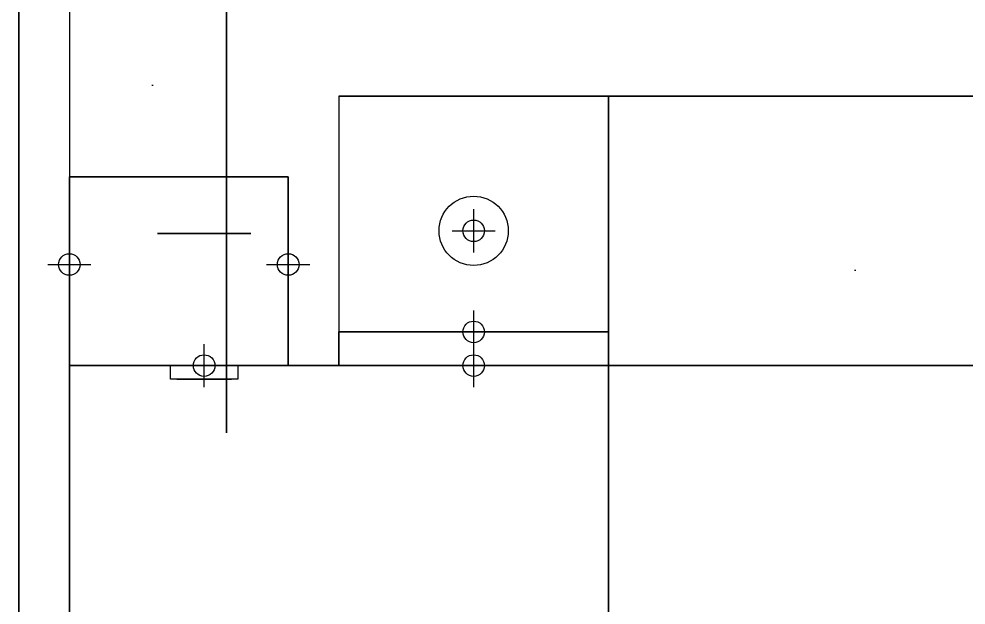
# Model space of a CAD drawing. Header units: inches. Extents: x -12.9 to 39.7, y -3 to 37.3.
# Drawn here: x -0.687 to 2.827, y 0.612 to 2.786 of the extents above; entities that cross this region are included whole.
import ezdxf

# ---------------------------------------------------------------- set-up
doc = ezdxf.new("R2010")
doc.units = ezdxf.units.IN
doc.header["$MEASUREMENT"] = 0
doc.header["$PDMODE"] = 34
doc.header["$PDSIZE"] = 0.08
for name, color, linetype in [('feedthru panels', 11, 'Continuous'), ('side and back panels', 40, 'Continuous'), ('sides and bottom', 160, 'Continuous'), ('stuff inserted in sides', 82, 'Continuous'), ('top panel', 10, 'Continuous')]:
    doc.layers.add(name, color=color, linetype=linetype)

# ---------------------------------------------------------------- blocks, each defined once
blk = doc.blocks.new('AQME_2020_20110812190150', base_point=(0.5, 0.5))
for points in [[(0, 0), (2, 0), (2, 2), (0, 2)], [(2, 2), (0, 2), (0, 2, 60), (2, 2, 60)], [(0, 2), (0, 0), (0, 0, 60), (0, 2, 60)], [(0, 0, 60), (2, 0, 60), (2, 2, 60), (0, 2, 60)], [(2, 0), (2, 2), (2, 2, 60), (2, 0, 60)], [(0, 0), (2, 0), (2, 0, 60), (0, 0, 60)]]:
    blk.add_3dface(points)
blk = doc.blocks.new('AQME_4108_20120403180811')
at = {"color": 1}
blk.add_circle((0, 0.5), 0.1285, dxfattribs=at)
at = {"color": 1, "extrusion": (0, 1, 0)}
blk.add_circle((0, 0.5), 0.1285, dxfattribs=at)
at = {"color": 3}
for p in [(0, 0.5), (0, 0)]:
    blk.add_point(p, dxfattribs=at)
at = {"color": 2}
blk.add_point((0, 0.5, 0.125), dxfattribs=at)
at = {"color": 2, "extrusion": (0, 1, 0)}
blk.add_point((0, 0.125, 0.5), dxfattribs=at)
at = {"color": 3, "extrusion": (0, 1, 0)}
blk.add_point((0, 0, 0.5), dxfattribs=at)
for points in [[(0.5, 0), (0.5, 1), (-0.5, 1), (-0.5, 0)], [(0.5, 0.125, 0.125), (0.5, 1, 0.125), (-0.5, 1, 0.125), (-0.5, 0.125, 0.125)], [(0.5, 1), (-0.5, 1), (-0.5, 1, 0.125), (0.5, 1, 0.125)], [(0.5, 0.125, 0.125), (-0.5, 0.125, 0.125), (-0.5, 0.125, 1), (0.5, 0.125, 1)], [(-0.5, 0, 1), (0.5, 0, 1), (0.5, 0.125, 1), (-0.5, 0.125, 1)]]:
    blk.add_3dface(points)
for points, invisible_edges in [([(-0.5, 1), (-0.5, 0), (-0.5, 0, 0.125), (-0.5, 1, 0.125)], 4), ([(0.5, 0), (0.5, 1), (0.5, 1, 0.125), (0.5, 0, 0.125)], 4), ([(-0.5, 0.125, 0.125), (-0.5, 0, 0.125), (-0.5, 0, 1), (-0.5, 0.125, 1)], 1), ([(0.5, 0, 1), (0.5, 0, 0.125), (0.5, 0.125, 0.125), (0.5, 0.125, 1)], 2), ([(0.5, 0), (-0.5, 0), (-0.5, 0, 0.125), (0.5, 0, 0.125)], 4), ([(-0.5, 0, 0.125), (-0.5, 0, 1), (0.5, 0, 1), (0.5, 0, 0.125)], 8)]:
    blk.add_3dface(points, dxfattribs=dict(invisible_edges=invisible_edges))
blk = doc.blocks.new('AQME_1010_20120403175609', base_point=(0.5, 0.5))
for points in [[(0, 0), (1, 0), (1, 1), (0, 1)], [(1, 1), (0, 1), (0, 1, 36), (1, 1, 36)], [(0, 1), (0, 0), (0, 0, 36), (0, 1, 36)], [(0, 0, 36), (1, 0, 36), (1, 1, 36), (0, 1, 36)], [(1, 0), (1, 1), (1, 1, 36), (1, 0, 36)], [(0, 0), (1, 0), (1, 0, 36), (0, 0, 36)]]:
    blk.add_3dface(points)
blk = doc.blocks.new('AQME_2427_20120404103638')
at = {"extrusion": (0, 1, 0)}
for p, q in [((-0.125, 0.5), (-0.312, 0.5)), ((-0.312, 0.5), (-0.312, 0.5, 0.7)), ((-0.312, 0.5, 0.7), (0.5, 0.5, 0.7)), ((-0.125, 0.5), (-0.125, 0.5, -0.05)), ((-0.125, 0.5, -0.05), (0.125, 0.5, -0.05)), ((0.5, 0.5), (0.125, 0.5)), ((0.125, 0.5, -0.05), (0.125, 0.5)), ((0.5, 0.5, 0.7), (0.5, 0.5))]:
    blk.add_line(p, q, dxfattribs=at)
at = {"color": 1, "extrusion": (-1, 0, 0)}
blk.add_circle((-0.25, 0.375, 0.312), 0.125, dxfattribs=at)
at = {"color": 1}
for centre, radius in [((0, 0, 0.49), 0.173), ((0, 0, -0.05), 0.101)]:
    blk.add_circle(centre, radius, dxfattribs=at)
at = {"color": 2, "extrusion": (-1, 0, 0)}
for p in [(-0.312, 0.25, 0.375), (0.5, 0.25, 0.375)]:
    blk.add_point(p, dxfattribs=at)
at = {"color": 3}
blk.add_point((0, 0), dxfattribs=at)
at = {"invisible_edges": 8}
for points in [[(0.5, 0.5), (0.5, 0.5, 0.7), (-0.312, 0.5, 0.7), (-0.312, 0.5)], [(-0.125, 0.5), (-0.125, 0.5, -0.05), (0.125, 0.5, -0.05), (0.125, 0.5)], [(0.5, -0.25), (0.5, -0.25, 0.7), (-0.312, -0.25, 0.7), (-0.312, -0.25)], [(-0.125, -0.25), (-0.125, -0.25, -0.05), (0.125, -0.25, -0.05), (0.125, -0.25)]]:
    blk.add_3dface(points, dxfattribs=at)
blk = doc.blocks.new('AQME_2614-S_20110813145048', base_point=(0, 0, 0.0885))
h = blk.add_hatch()
h.set_pattern_fill('AR-SAND', color=8, scale=2, style=0)
h.paths.add_polyline_path([(0, 0), (0, -24.5), (47.5, -24.5), (47.5, 0)])
at = {"color": 1}
for p, q in [((0, 0), (0, -24.5)), ((47.5, -24.5), (47.5, 0)), ((0, -24.5), (47.5, -24.5))]:
    blk.add_line(p, q, dxfattribs=at)
at = {"invisible_edges": 15}
blk.add_3dface([(0, 0), (0, -24.5), (47.5, -24.5), (47.5, 0)], dxfattribs=at)
blk = doc.blocks.new('AQME_2614-S_20120404113505', base_point=(0, 0, 0.0885))
h = blk.add_hatch()
h.set_pattern_fill('AR-SAND', color=8, scale=2, style=0)
h.paths.add_polyline_path([(0, 0), (0, -28), (40, -28), (40, 0)])
at = {"color": 1}
blk.add_line((0, 0), (0, -28), dxfattribs=at)
at = {"invisible_edges": 15}
for points in [[(0, 0, 0.177), (0, -28, 0.177), (40, -28, 0.177), (40, 0, 0.177)], [(0, 0), (0, -28), (40, -28), (40, 0)]]:
    blk.add_3dface(points, dxfattribs=at)
blk = doc.blocks.new('AQME_2454_20110915165342', base_point=(0, 0, 0.0935))
at = {"color": 1}
for p, q in [((26, 0), (0, 0)), ((0, -12), (26, -12))]:
    blk.add_line(p, q, dxfattribs=at)
at = {"invisible_edges": 15}
blk.add_3dface([(0, 0), (0, -12), (26, -12), (26, 0)], dxfattribs=at)

msp = doc.modelspace()

# ---------------------------------------------------------------- block references
at = {"layer": 'feedthru panels', "extrusion": (1, 0, -1.83691e-16)}
msp.add_blockref('AQME_2454_20110915165342', (-0.002, 12.625, -0.5935), dxfattribs=at)
at = {"layer": 'side and back panels', "extrusion": (-1, 7.10543e-15, -5.32907e-15), "rotation": 90}
msp.add_blockref('AQME_2614-S_20110813145048', (-25.75, 11.75, 0.0052), dxfattribs=at)
at = {"layer": 'sides and bottom'}
msp.add_blockref('AQME_2020_20110812190150', (0, 0), dxfattribs=at)
at = {"layer": 'stuff inserted in sides'}
msp.add_blockref('AQME_4108_20120403180811', (1, 1.5, 24.4973), dxfattribs=at)
at = {"layer": 'stuff inserted in sides', "extrusion": (1, 0, 0)}
msp.add_blockref('AQME_1010_20120403175609', (2, 23.9973, 1.5), dxfattribs=at)
at = {"layer": 'stuff inserted in sides', "extrusion": (0, 1, 0), "xscale": -1, "rotation": 180}
for p in [(0, 4.396, 1.5), (0, 8.396, 1.5)]:
    msp.add_blockref('AQME_2427_20120404103638', p, dxfattribs=at)
at = {"layer": 'top panel'}
msp.add_blockref('AQME_2614-S_20120404113505', (-0.5, 27.5, 60.0885), dxfattribs=at)

doc.saveas('drawing.dxf')
